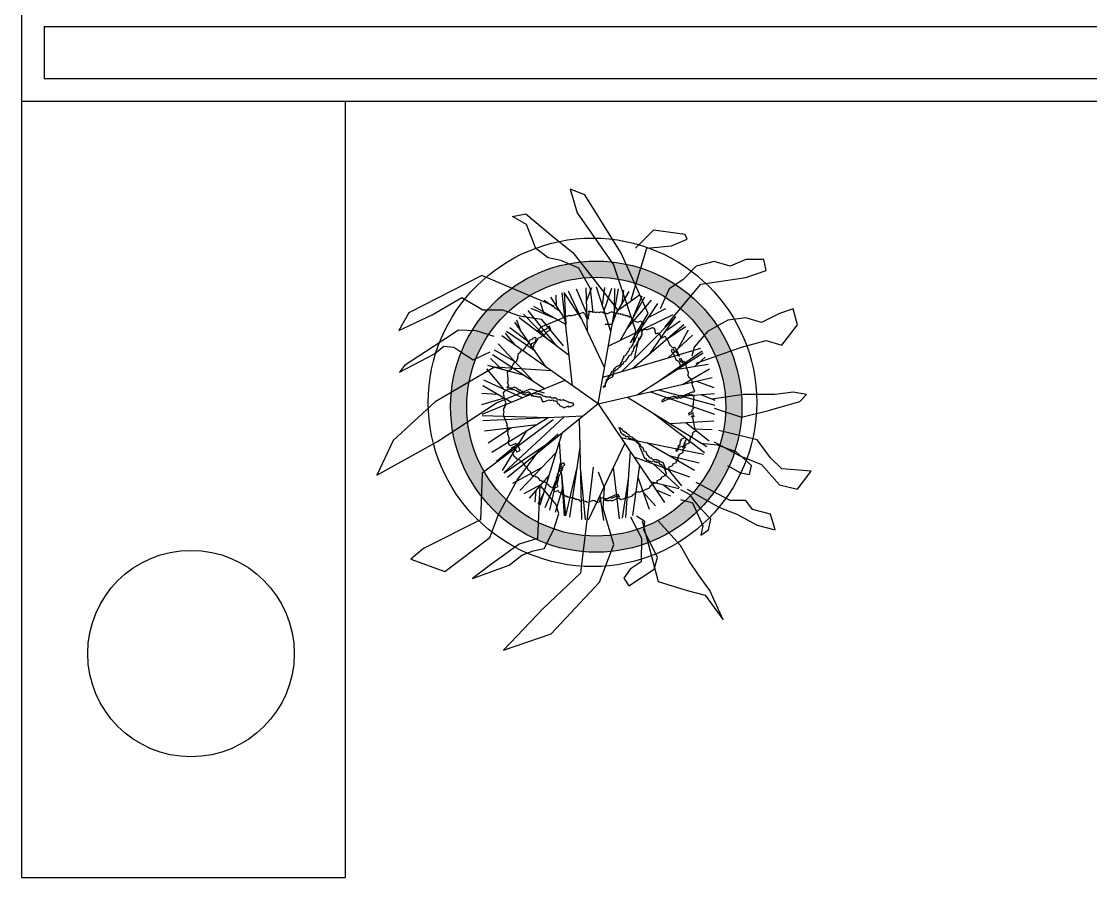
# Model space of a CAD drawing. Extents: x 152 to 700, y -120 to 84.
# Drawn here: x 229.034 to 230.686, y 29.853 to 31.176 of the extents above; entities that cross this region are included whole.
import ezdxf

# ---------------------------------------------------------------- set-up
doc = ezdxf.new("R2010")
doc.units = 0
doc.header["$LTSCALE"] = 0.03
doc.layers.get('0').update_dxf_attribs({"linetype": 'CONTINUOUS'})
doc.layers.add('CALIDAD', color=30, linetype='CONTINUOUS')
doc.layers.add('MUEBLES', color=8, linetype='CONTINUOUS')

msp = doc.modelspace()

# ---------------------------------------------------------------- hatches: boundary and pattern name
at = {"layer": 'MUEBLES'}
h = msp.add_hatch(color=8, dxfattribs=at)
h.paths.add_polyline_path([(229.6973, 30.5805, 1), (230.1473, 30.5805, 1)])
h.paths.add_polyline_path([(230.1223, 30.5805, -1), (229.7223, 30.5805, -1)], flags=16)

# ---------------------------------------------------------------- linework, layer by layer
at = {"ltscale": 0.03}
for p, q in [((229.0342, 31.2028), (229.0342, 31.0528)), ((229.0342, 31.0528), (233.5392, 31.0528))]:
    msp.add_line(p, q, dxfattribs=at)
at = {"color": 86}
for p, q in [((229.9353, 30.6413), (229.8793, 30.7591)), ((229.9081, 30.7237), (229.8917, 30.7619)), ((229.9088, 30.697), (229.9068, 30.7641)), ((229.9075, 30.7437), (229.9155, 30.7648)), ((229.945, 30.6967), (229.9228, 30.7651)), ((229.9254, 30.5847), (229.9565, 30.7627)), ((229.9318, 30.7375), (229.9355, 30.7648)), ((229.9344, 30.7293), (229.9465, 30.7638)), ((229.9484, 30.7163), (229.973, 30.7587)), ((229.9506, 30.7286), (229.9509, 30.7633)), ((229.9626, 30.7409), (229.965, 30.7607)), ((229.8665, 30.7277), (229.842, 30.7447)), ((229.8741, 30.7159), (229.8521, 30.7495)), ((229.861, 30.736), (229.8602, 30.7529)), ((229.8859, 30.6126), (229.8695, 30.7562)), ((229.9, 30.7157), (229.8727, 30.7572)), ((229.8727, 30.7572), (229.8751, 30.7074)), ((229.9566, 30.7304), (229.9892, 30.7534)), ((229.9596, 30.6831), (229.9975, 30.7501)), ((229.97, 30.7014), (230.0076, 30.7453)), ((229.9776, 30.7148), (229.9935, 30.7517)), ((229.8613, 30.6742), (229.8173, 30.7291)), ((229.8565, 30.718), (229.8218, 30.7324)), ((229.8751, 30.7074), (229.826, 30.7353)), ((229.8418, 30.7241), (229.8361, 30.7414)), ((229.9894, 30.6976), (230.0175, 30.7398)), ((230.0034, 30.7187), (230.0296, 30.732)), ((229.8451, 30.6415), (229.7967, 30.7111)), ((229.8053, 30.6987), (229.7996, 30.714)), ((229.8806, 30.6596), (229.8035, 30.7177)), ((229.8486, 30.6837), (229.8101, 30.7234)), ((229.941, 30.6739), (230.0412, 30.723)), ((229.9618, 30.6349), (230.0442, 30.7183)), ((230.0062, 30.6635), (230.0451, 30.7196)), ((230.0298, 30.6975), (230.0521, 30.7131)), ((229.7976, 30.6751), (229.7821, 30.6943)), ((229.8276, 30.6667), (229.7839, 30.6966)), ((229.8182, 30.6802), (229.7887, 30.7025)), ((229.979, 30.64), (230.0574, 30.7077)), ((230.0297, 30.6838), (230.0602, 30.7046)), ((230.0488, 30.6704), (230.0647, 30.6993)), ((229.826, 30.619), (229.7707, 30.6776)), ((229.9254, 30.5847), (229.7767, 30.6899)), ((229.9813, 30.6547), (229.9886, 30.6875)), ((230.0333, 30.6561), (230.0712, 30.6909)), ((229.8426, 30.6082), (229.7618, 30.6607)), ((229.7969, 30.6499), (229.7652, 30.6676)), ((229.9327, 30.6263), (230.0838, 30.6711)), ((229.9854, 30.5986), (230.0875, 30.6639)), ((230.0132, 30.6164), (230.0859, 30.667)), ((229.8114, 30.6285), (229.755, 30.6441)), ((229.777, 30.638), (229.7592, 30.655)), ((230.0481, 30.6387), (230.0951, 30.646)), ((230.0753, 30.6429), (230.0908, 30.6568)), ((229.7799, 30.607), (229.7533, 30.6388)), ((230.0556, 30.6149), (230.0974, 30.6391)), ((229.8739, 30.6211), (229.7457, 30.5682)), ((229.7915, 30.5871), (229.7471, 30.6125)), ((229.8083, 30.594), (229.7487, 30.6213)), ((229.9254, 30.5847), (230.1012, 30.6254)), ((230.0772, 30.6199), (230.1041, 30.6099)), ((229.7803, 30.5936), (229.745, 30.5836)), ((229.7703, 30.5993), (229.7457, 30.6008)), ((229.9706, 30.5951), (230.0934, 30.5189)), ((230.0059, 30.6033), (230.1052, 30.5691)), ((230.0187, 30.6063), (230.1058, 30.5827)), ((230.0529, 30.597), (230.1051, 30.6008)), ((230.084, 30.5993), (230.1057, 30.5907)), ((229.9254, 30.5847), (229.785, 30.4713)), ((229.9254, 30.5847), (230.028, 30.4324)), ((229.8481, 30.5634), (229.7459, 30.5664)), ((229.9023, 30.566), (229.7469, 30.5586)), ((229.8481, 30.5634), (229.7612, 30.5099)), ((229.8727, 30.5646), (229.7795, 30.4785)), ((229.8962, 30.561), (229.8998, 30.406)), ((230.0116, 30.5697), (230.0895, 30.5096)), ((229.8304, 30.5525), (229.7499, 30.5426)), ((229.7913, 30.5477), (229.7554, 30.5241)), ((230.0358, 30.5547), (230.104, 30.5588)), ((230.0608, 30.5562), (230.0966, 30.5278)), ((230.073, 30.5465), (230.1015, 30.5452)), ((229.8141, 30.5425), (229.7772, 30.4818)), ((229.8597, 30.5316), (229.7801, 30.4777)), ((229.8692, 30.5393), (229.8351, 30.4284)), ((229.9601, 30.5331), (230.0883, 30.507)), ((229.8028, 30.5239), (229.7683, 30.4959)), ((229.8653, 30.5265), (229.8728, 30.412)), ((229.8972, 30.5173), (229.8808, 30.4098)), ((229.9663, 30.5239), (229.91, 30.4049)), ((229.9746, 30.5117), (229.9676, 30.4092)), ((230.0006, 30.5249), (230.0741, 30.4825)), ((229.8602, 30.5099), (229.8042, 30.4509)), ((229.8673, 30.4953), (229.85, 30.4207)), ((229.9805, 30.5029), (230.0664, 30.4721)), ((230.0351, 30.505), (230.0813, 30.4939)), ((229.8377, 30.4862), (229.7931, 30.4619)), ((229.8925, 30.4866), (229.875, 30.4118)), ((229.8981, 30.4814), (229.9051, 30.4054)), ((229.9487, 30.4866), (229.9577, 30.4071)), ((229.9891, 30.4902), (229.9781, 30.4121)), ((230.0096, 30.4925), (230.0508, 30.455)), ((230.0327, 30.4842), (230.0539, 30.458)), ((229.8492, 30.4742), (229.8189, 30.439)), ((229.8608, 30.4671), (229.8431, 30.4241)), ((229.8686, 30.4762), (229.875, 30.4118)), ((229.9717, 30.4692), (229.9622, 30.408)), ((229.9865, 30.4718), (230.0042, 30.4223)), ((230.0062, 30.4648), (230.0498, 30.454)), ((229.8372, 30.4602), (229.8102, 30.4458)), ((229.8291, 30.4509), (229.8272, 30.4332)), ((229.8403, 30.4451), (229.832, 30.4303)), ((229.87, 30.4546), (229.8588, 30.4169)), ((229.9949, 30.4482), (230.0139, 30.4274)), ((230.015, 30.4518), (230.0369, 30.4428)), ((230.0261, 30.4599), (230.0424, 30.4473)), ((229.9279, 30.4427), (229.9335, 30.4044))]:
    msp.add_line(p, q, dxfattribs=at)
for points in [[(229.9844, 30.5276), (229.9827, 30.5291), (229.9819, 30.531), (229.9801, 30.5302), (229.9789, 30.533), (229.9766, 30.5332), (229.9749, 30.5346), (229.974, 30.5342), (229.9724, 30.538), (229.9715, 30.5376), (229.9711, 30.5385), (229.9697, 30.5391), (229.969, 30.541), (229.9671, 30.5402), (229.9663, 30.542), (229.9654, 30.5417), (229.9636, 30.5431), (229.9625, 30.5459), (229.9611, 30.5465), (229.9602, 30.5461), (229.9594, 30.548), (229.9576, 30.5472), (229.9572, 30.5481), (229.9611, 30.5388), (229.962, 30.5392), (229.9624, 30.5382), (229.9633, 30.5386), (229.9641, 30.5367), (229.966, 30.5375), (229.9676, 30.5338), (229.9704, 30.5349), (229.9721, 30.5335), (229.9729, 30.5316), (229.9738, 30.532), (229.9751, 30.5314), (229.9755, 30.5305), (229.9765, 30.5309), (229.9778, 30.5303), (229.9782, 30.5294), (229.9801, 30.5302), (229.9808, 30.5283), (229.9822, 30.5278), (229.9831, 30.5282), (229.9843, 30.5253), (229.9852, 30.5257), (229.9856, 30.5248), (229.9869, 30.5243), (229.9967, 30.5008), (229.9977, 30.5012), (229.998, 30.5003), (229.999, 30.5007), (230.0002, 30.4979), (230.0024, 30.4977), (230.0028, 30.4968), (230.0037, 30.4972), (230.0041, 30.4962), (230.0051, 30.4966), (230.0055, 30.4957), (230.0073, 30.4965), (230.0077, 30.4955), (230.0115, 30.4971), (230.0123, 30.4952), (230.0141, 30.496), (230.0149, 30.4941), (230.0177, 30.4953), (230.0194, 30.4938), (230.0206, 30.491), (230.0229, 30.4909), (230.0237, 30.489), (230.0246, 30.4894), (230.0254, 30.4875), (230.0263, 30.4879), (230.0306, 30.4776), (230.0301, 30.4763), (230.0291, 30.4759), (230.0299, 30.474), (230.0224, 30.4709), (230.0228, 30.4699), (230.0219, 30.4695), (230.0213, 30.4682), (230.0157, 30.4659), (230.0165, 30.464), (230.0081, 30.4605), (230.0075, 30.4591), (230.0057, 30.4584), (230.0061, 30.4574), (230.0051, 30.457), (230.0046, 30.4557), (230.004, 30.4544), (229.9881, 30.4477), (229.9877, 30.4487), (229.9859, 30.4479), (229.9855, 30.4488), (229.9817, 30.4473), (229.9821, 30.4463), (229.9812, 30.4459), (229.9806, 30.4446), (229.9778, 30.4434), (229.9782, 30.4425), (229.9717, 30.4398), (229.9713, 30.4407), (229.961, 30.4364), (229.9597, 30.4369), (229.9593, 30.4379), (229.957, 30.438), (229.9566, 30.439), (229.9473, 30.4351), (229.945, 30.4352), (229.9446, 30.4361), (229.9409, 30.4346), (229.9405, 30.4355), (229.9395, 30.4351), (229.9382, 30.4357), (229.9363, 30.4349), (229.9356, 30.4368), (229.9449, 30.4407), (229.9453, 30.4397), (229.9476, 30.4396), (229.955, 30.4427), (229.9554, 30.4418), (229.9564, 30.4422), (229.9577, 30.4416), (229.9581, 30.4407), (229.9565, 30.4444), (229.9543, 30.4446), (229.9374, 30.4375), (229.937, 30.4385), (229.9352, 30.4377), (229.9344, 30.4396), (229.9321, 30.4397), (229.9274, 30.4378), (229.9282, 30.4359), (229.9273, 30.4355), (229.9281, 30.4336), (229.9253, 30.4325), (229.9235, 30.4339), (229.9217, 30.4332), (229.9209, 30.435), (229.9186, 30.4352), (229.9173, 30.4357), (229.9098, 30.4326), (229.9085, 30.4332), (229.9072, 30.4337), (229.9062, 30.4333), (229.9058, 30.4342), (229.9036, 30.4344), (229.9022, 30.4349), (229.9009, 30.4355), (229.8972, 30.4339), (229.896, 30.4367), (229.8937, 30.4369), (229.8928, 30.4365), (229.8915, 30.437), (229.8911, 30.438), (229.8892, 30.4372), (229.8884, 30.4391), (229.8865, 30.4383), (229.8858, 30.4402), (229.8839, 30.4394), (229.8826, 30.4399), (229.8812, 30.4405), (229.8803, 30.4401), (229.879, 30.4406), (229.8786, 30.4416), (229.8767, 30.4408), (229.8759, 30.4427), (229.8741, 30.4419), (229.8733, 30.4438), (229.8714, 30.443), (229.8706, 30.4448), (229.8697, 30.4445), (229.8693, 30.4454), (229.868, 30.4459), (229.8672, 30.4478), (229.8662, 30.4474), (229.8645, 30.4489), (229.8637, 30.4508), (229.8591, 30.4488), (229.8577, 30.4494), (229.8558, 30.454), (229.8633, 30.4572), (229.8621, 30.46), (229.8622, 30.4623), (229.8628, 30.4636), (229.8624, 30.4645), (229.8629, 30.4658), (229.8639, 30.4662), (229.8635, 30.4672), (229.864, 30.4685), (229.8642, 30.4708), (229.8653, 30.4734), (229.8649, 30.4744), (229.8658, 30.4747), (229.8654, 30.4757), (229.8682, 30.4769), (229.8674, 30.4787), (229.8685, 30.4814), (229.87, 30.4831), (229.8696, 30.484), (229.8707, 30.4867), (229.8713, 30.488), (229.8718, 30.4894), (229.8737, 30.4901), (229.8721, 30.4939), (229.8684, 30.4923), (229.8688, 30.4914), (229.8673, 30.4897), (229.8681, 30.4878), (229.8653, 30.4866), (229.866, 30.4847), (229.8651, 30.4844), (229.8663, 30.4815), (229.8657, 30.4802), (229.8639, 30.4794), (229.8637, 30.4772), (229.8618, 30.4764), (229.8626, 30.4745), (229.8617, 30.4741), (229.8615, 30.4719), (229.8606, 30.4715), (229.8604, 30.4692), (229.8612, 30.4673), (229.8594, 30.4665), (229.8597, 30.4656), (229.8583, 30.4639), (229.8587, 30.463), (229.8572, 30.4612), (229.858, 30.4594), (229.8561, 30.4586), (229.8565, 30.4576), (229.8559, 30.4563), (229.8531, 30.4551), (229.8527, 30.4561), (229.8514, 30.4566), (229.8501, 30.4572), (229.8493, 30.459), (229.8476, 30.4605), (229.8462, 30.4611), (229.8455, 30.4629), (229.8445, 30.4626), (229.8428, 30.464), (229.8409, 30.4633), (229.8402, 30.4651), (229.8392, 30.4647), (229.8379, 30.4653), (229.8375, 30.4662), (229.8366, 30.4658), (229.8352, 30.4664), (229.8337, 30.4701), (229.8323, 30.4707), (229.8306, 30.4721), (229.8297, 30.4718), (229.828, 30.4732), (229.8257, 30.4734), (229.8244, 30.4739), (229.8234, 30.4735), (229.8203, 30.481), (229.8177, 30.4821), (229.8161, 30.4859), (229.8152, 30.4855), (229.8144, 30.4874), (229.8127, 30.4888), (229.8111, 30.4926), (229.8084, 30.4937), (229.8077, 30.4956), (229.8067, 30.4952), (229.8054, 30.4957), (229.8046, 30.4976), (229.8006, 30.4992), (229.7997, 30.4988), (229.7981, 30.5026), (229.7972, 30.5022), (229.7968, 30.5031), (229.7955, 30.5037), (229.7916, 30.513), (229.7921, 30.5144), (229.7923, 30.5166), (229.7919, 30.5176), (229.7956, 30.5191), (229.7991, 30.5107), (229.8047, 30.513), (229.8016, 30.5205), (229.8003, 30.5211), (229.7986, 30.5226), (229.7982, 30.5235), (229.7898, 30.52), (229.7884, 30.5205), (229.7861, 30.5262), (229.787, 30.5265), (229.7872, 30.5288), (229.7881, 30.5292), (229.7873, 30.5311), (229.7883, 30.5315), (229.7855, 30.538), (229.7862, 30.5416), (229.7846, 30.5454), (229.7856, 30.5458), (229.7857, 30.548), (229.7842, 30.5518), (229.7851, 30.5522), (229.78, 30.5643), (229.7798, 30.5675), (229.779, 30.5694), (229.7801, 30.5721), (229.7789, 30.5749), (229.7795, 30.5762), (229.7796, 30.5785), (229.7805, 30.5789), (229.7811, 30.5802), (229.7807, 30.5811), (229.7826, 30.5819), (229.7818, 30.5838), (229.7823, 30.5851), (229.7829, 30.5864), (229.7809, 30.5911), (229.7789, 30.6013), (229.7785, 30.6022), (229.7794, 30.6026), (229.78, 30.6039), (229.7818, 30.6047), (229.7814, 30.6056), (229.7889, 30.6088), (229.7893, 30.6078), (229.7912, 30.6086), (229.792, 30.6067), (229.7938, 30.6075), (229.7952, 30.607), (229.7978, 30.6059), (229.7992, 30.6053), (229.7995, 30.6044), (229.8009, 30.6039), (229.8018, 30.6042), (229.8026, 30.6024), (229.8035, 30.6028), (229.8049, 30.6022), (229.8052, 30.6013), (229.8071, 30.6021), (229.8079, 30.6002), (229.8092, 30.5996), (229.8106, 30.5991), (229.8115, 30.5995), (229.8128, 30.5989), (229.8151, 30.5988), (229.8188, 30.6004), (229.8205, 30.5989), (229.8215, 30.5993), (229.8223, 30.5974), (229.8241, 30.5982), (229.8258, 30.5967), (229.8268, 30.5971), (229.8272, 30.5961), (229.8281, 30.5965), (229.8294, 30.596), (229.8313, 30.5968), (229.8317, 30.5958), (229.834, 30.5957), (229.8349, 30.5961), (229.8362, 30.5955), (229.8394, 30.588), (229.8412, 30.5888), (229.8416, 30.5879), (229.8491, 30.591), (229.8504, 30.5905), (229.8518, 30.5899), (229.8546, 30.5911), (229.8559, 30.5905), (229.8563, 30.5896), (229.8572, 30.59), (229.8586, 30.5895), (229.8608, 30.5893), (229.8624, 30.5855), (229.865, 30.5845), (229.8662, 30.5816), (229.8685, 30.5815), (229.8689, 30.5806), (229.8715, 30.5795), (229.8728, 30.5789), (229.8794, 30.5817), (229.8802, 30.5798), (229.8877, 30.5829), (229.8865, 30.5857), (229.8842, 30.5859), (229.8838, 30.5868), (229.882, 30.586), (229.8816, 30.587), (229.8806, 30.5866), (229.8789, 30.5881), (229.878, 30.5877), (229.8776, 30.5886), (229.8763, 30.5892), (229.8736, 30.5902), (229.8727, 30.5899), (229.871, 30.5913), (229.8682, 30.5902), (229.8668, 30.5907), (229.8664, 30.5916), (229.8636, 30.5905), (229.8623, 30.591), (229.8615, 30.5929), (229.8593, 30.593), (229.8589, 30.594), (229.8566, 30.5941), (229.8547, 30.5934), (229.8543, 30.5943), (229.8521, 30.5944), (229.8517, 30.5954), (229.8507, 30.595), (229.8504, 30.5959), (229.8475, 30.5948), (229.8472, 30.5957), (229.8453, 30.5949), (229.8449, 30.5958), (229.844, 30.5955), (229.8426, 30.596), (229.8422, 30.5969), (229.8404, 30.5962), (229.8396, 30.598), (229.8386, 30.5976), (229.8369, 30.5991), (229.836, 30.5987), (229.8343, 30.6002), (229.8324, 30.5994), (229.832, 30.6004), (229.8301, 30.5996), (229.8297, 30.6005), (229.8279, 30.5997), (229.8275, 30.6007), (229.8252, 30.6008), (229.8233, 30.6), (229.8207, 30.6011), (229.818, 30.6022), (229.8176, 30.6032), (229.812, 30.6008), (229.8116, 30.6018), (229.8107, 30.6014), (229.809, 30.6028), (229.8082, 30.6047), (229.8063, 30.6039), (229.8055, 30.6058), (229.8037, 30.605), (229.8029, 30.6069), (229.802, 30.6065), (229.8002, 30.608), (229.7998, 30.6089), (229.7985, 30.6095), (229.7976, 30.6091), (229.7972, 30.61), (229.7959, 30.6106), (229.7912, 30.6086), (229.7908, 30.6096), (229.7889, 30.6088), (229.7885, 30.6097), (229.7867, 30.6089), (229.7859, 30.6108), (229.7849, 30.6104), (229.7846, 30.6113), (229.7874, 30.6125), (229.785, 30.6181), (229.7859, 30.6185), (229.7856, 30.6195), (229.7865, 30.6199), (229.7863, 30.6231), (229.7851, 30.6336), (229.7848, 30.6345), (229.7885, 30.6361), (229.789, 30.6374), (229.7918, 30.6386), (229.7911, 30.6405), (229.7925, 30.6422), (229.7922, 30.6431), (229.7931, 30.6435), (229.7936, 30.6448), (229.7957, 30.6479), (229.7962, 30.6492), (229.799, 30.6504), (229.8001, 30.6531), (229.8006, 30.6544), (229.8016, 30.6548), (229.8012, 30.6557), (229.8013, 30.658), (229.802, 30.6616), (229.8016, 30.6625), (229.8045, 30.6637), (229.8065, 30.6667), (229.8102, 30.6683), (229.8113, 30.6709), (229.8132, 30.6717), (229.8143, 30.6744), (229.8172, 30.6778), (229.8182, 30.6782), (229.8178, 30.6791), (229.8183, 30.6805), (229.8198, 30.6822), (229.8194, 30.6831), (229.825, 30.6855), (229.8246, 30.6864), (229.8284, 30.688), (229.8292, 30.6861), (229.8285, 30.6825), (229.8289, 30.6816), (229.8279, 30.6812), (229.8274, 30.6799), (229.8218, 30.6775), (229.8225, 30.6756), (229.8216, 30.6752), (229.8211, 30.6739), (229.8222, 30.6711), (229.826, 30.6727), (229.8256, 30.6736), (229.8261, 30.6749), (229.8263, 30.6772), (229.8282, 30.678), (229.8287, 30.6793), (229.8302, 30.681), (229.8303, 30.6833), (229.8322, 30.6841), (229.8324, 30.6863), (229.837, 30.6883), (229.8376, 30.6896), (229.8404, 30.6908), (229.8419, 30.6925), (229.8437, 30.6933), (229.8452, 30.695), (229.8462, 30.6954), (229.8467, 30.6967), (229.8523, 30.6991), (229.85, 30.7047), (229.8472, 30.7035), (229.8466, 30.7022), (229.8451, 30.7005), (229.8386, 30.6977), (229.838, 30.6964), (229.8343, 30.6949), (229.8327, 30.6986), (229.8337, 30.699), (229.8342, 30.7003), (229.8351, 30.7007), (229.8357, 30.702), (229.8372, 30.7038), (229.8812, 30.7221), (229.8815, 30.7212), (229.8825, 30.7216), (229.8829, 30.7207), (229.8876, 30.7226), (229.8889, 30.7221), (229.8954, 30.7248), (229.8968, 30.7243), (229.9024, 30.7266), (229.9032, 30.7247), (229.9041, 30.7251), (229.9068, 30.7186), (229.9085, 30.7171), (229.9089, 30.7161), (229.9108, 30.7169), (229.91, 30.7188), (229.911, 30.7192), (229.9102, 30.7211), (229.9111, 30.7215), (229.9103, 30.7233), (229.9113, 30.7237), (229.9114, 30.726), (229.9106, 30.7279), (229.9125, 30.7286), (229.9129, 30.7277), (229.9152, 30.7275), (229.917, 30.7283), (229.9178, 30.7265), (229.9197, 30.7272), (229.9223, 30.7261), (229.9242, 30.7269), (229.9269, 30.7258), (229.9306, 30.7274), (229.931, 30.7265), (229.9333, 30.7263), (229.9341, 30.7244), (229.9359, 30.7252), (229.9382, 30.7251), (229.9386, 30.7241), (229.947, 30.7276), (229.9474, 30.7267), (229.9483, 30.7271), (229.9487, 30.7262), (229.9497, 30.7266), (229.951, 30.726), (229.9518, 30.7241), (229.9546, 30.7253), (229.9559, 30.7248), (229.9563, 30.7238), (229.9582, 30.7246), (229.9586, 30.7237), (229.9604, 30.7245), (229.9608, 30.7235), (229.9618, 30.7239), (229.9631, 30.7234), (229.9635, 30.7224), (229.9657, 30.7223), (229.9671, 30.7217), (229.9675, 30.7208), (229.9703, 30.722), (229.971, 30.7201), (229.9729, 30.7209), (229.9737, 30.719), (229.9756, 30.7198), (229.9764, 30.7179), (229.9777, 30.7174), (229.9785, 30.7155), (229.9798, 30.7149), (229.9806, 30.7131), (229.9828, 30.7129), (229.9832, 30.712), (229.9859, 30.7109), (229.9915, 30.7132), (229.9923, 30.7114), (229.9932, 30.7117), (229.994, 30.7099), (229.9949, 30.7103), (229.9957, 30.7084), (229.991, 30.7064), (229.9905, 30.7051), (229.9917, 30.7023), (229.9914, 30.6978), (229.9886, 30.6966), (229.9865, 30.6935), (229.9844, 30.6882), (229.9838, 30.6869), (229.9829, 30.6865), (229.9822, 30.6829), (229.9811, 30.6803), (229.9796, 30.6786), (229.9781, 30.6768), (229.9785, 30.6759), (229.977, 30.6742), (229.9761, 30.6738), (229.976, 30.6715), (229.9731, 30.6703), (229.973, 30.6681), (229.9719, 30.6654), (229.97, 30.6646), (229.9704, 30.6637), (229.9695, 30.6633), (229.9689, 30.662), (229.9675, 30.6603), (229.966, 30.6586), (229.9641, 30.6578), (229.9649, 30.6559), (229.963, 30.6551), (229.9634, 30.6542), (229.9629, 30.6528), (229.9619, 30.6525), (229.9623, 30.6515), (229.9598, 30.6471), (229.9587, 30.6445), (229.9531, 30.6421), (229.9516, 30.6404), (229.9501, 30.6387), (229.9492, 30.6383), (229.949, 30.6361), (229.9453, 30.6345), (229.9457, 30.6336), (229.9446, 30.6309), (229.945, 30.63), (229.944, 30.6296), (229.9429, 30.6269), (229.9401, 30.6257), (229.94, 30.6235), (229.9381, 30.6227), (229.9376, 30.6214), (229.9369, 30.6178), (229.9358, 30.6151), (229.9362, 30.6142), (229.9356, 30.6129), (229.9328, 30.6117), (229.9332, 30.6107), (229.936, 30.6119), (229.9366, 30.6132), (229.9369, 30.6178), (229.9398, 30.6212), (229.9394, 30.6221), (229.9413, 30.6229), (229.9418, 30.6243), (229.9484, 30.627), (229.9476, 30.6289), (229.9495, 30.6296), (229.9487, 30.6315), (229.9489, 30.6338), (229.9517, 30.635), (229.9513, 30.6359), (229.9531, 30.6367), (229.9527, 30.6376), (229.9556, 30.6388), (229.9561, 30.6401), (229.957, 30.6405), (229.9576, 30.6418), (229.9604, 30.643), (229.9609, 30.6443), (229.9624, 30.6461), (229.9643, 30.6468), (229.9639, 30.6478), (229.9648, 30.6482), (229.9644, 30.6491), (229.9682, 30.6507), (229.9693, 30.6533), (229.9702, 30.6537), (229.9707, 30.655), (229.9713, 30.6564), (229.9722, 30.6568), (229.9728, 30.6581), (229.9733, 30.6594), (229.9761, 30.6606), (229.9772, 30.6632), (229.9781, 30.6636), (229.9778, 30.6646), (229.9783, 30.6659), (229.9792, 30.6663), (229.9798, 30.6676), (229.9794, 30.6686), (229.9803, 30.6689), (229.9805, 30.6712), (229.9814, 30.6716), (229.9816, 30.6739), (229.9834, 30.6746), (229.984, 30.676), (229.9849, 30.6764), (229.9845, 30.6773), (229.9855, 30.6777), (229.986, 30.679), (229.9856, 30.68), (229.9875, 30.6807), (229.9871, 30.6817), (229.9886, 30.6834), (229.9897, 30.6861), (229.9915, 30.6868), (229.9908, 30.6887), (229.9926, 30.6895), (229.9918, 30.6914), (229.9937, 30.6921), (229.9925, 30.695), (229.9931, 30.6963), (229.9936, 30.6976), (229.9942, 30.6989), (229.9989, 30.7009), (229.9992, 30.7), (230.0015, 30.6998), (230.0081, 30.7025), (230.0099, 30.7033), (230.0103, 30.7024), (230.0116, 30.7018), (230.0136, 30.6972), (230.0127, 30.6968), (230.0142, 30.693), (230.018, 30.6946), (230.0193, 30.694), (230.0224, 30.6865), (230.029, 30.6893), (230.0306, 30.6855), (230.0315, 30.6859), (230.0358, 30.6756), (230.0371, 30.6751), (230.0388, 30.6736), (230.0392, 30.6727), (230.0402, 30.673), (230.0406, 30.6721), (230.0415, 30.6725), (230.0419, 30.6716), (230.0438, 30.6723), (230.0461, 30.6667), (230.0474, 30.6662), (230.0506, 30.6587), (230.0496, 30.6583), (230.0469, 30.6649), (230.045, 30.6641), (230.0442, 30.6659), (230.0433, 30.6656), (230.0417, 30.6693), (230.038, 30.6677), (230.0392, 30.6649), (230.0401, 30.6653), (230.0456, 30.6522), (230.0465, 30.6526), (230.0469, 30.6517), (230.0478, 30.652), (230.0482, 30.6511), (230.0492, 30.6515), (230.0519, 30.6449), (230.0532, 30.6444), (230.0536, 30.6435), (230.0574, 30.645), (230.0554, 30.6497), (230.0535, 30.6489), (230.0512, 30.6545), (230.0531, 30.6553), (230.055, 30.6506), (230.056, 30.651), (230.0573, 30.6505), (230.0582, 30.6509), (230.0606, 30.6453), (230.0612, 30.6411), (230.0643, 30.6336), (230.064, 30.6291), (230.0656, 30.6254), (230.0665, 30.6257), (230.0683, 30.6243), (230.071, 30.6177), (230.0699, 30.6151), (230.0742, 30.6047), (230.0733, 30.6044), (230.0737, 30.6034), (230.0718, 30.6026), (230.0714, 30.6036), (230.0555, 30.5969), (230.0551, 30.5979), (230.0532, 30.5971), (230.0528, 30.598), (230.0454, 30.5949), (230.045, 30.5958), (230.0427, 30.596), (230.0423, 30.5969), (230.0358, 30.5942), (230.0344, 30.5947), (230.0316, 30.5936), (230.0303, 30.5941), (230.0265, 30.5925), (230.0269, 30.5916), (230.0232, 30.59), (230.024, 30.5882), (230.0352, 30.5929), (230.0356, 30.5919), (230.0384, 30.5931), (230.0397, 30.5925), (230.0444, 30.5945), (230.0457, 30.594), (230.0467, 30.5943), (230.0471, 30.5934), (230.0508, 30.595), (230.0512, 30.594), (230.0521, 30.5944), (230.0525, 30.5935), (230.0675, 30.5997), (230.0679, 30.5988), (230.0698, 30.5996), (230.0706, 30.5977), (230.0728, 30.5976), (230.0732, 30.5966), (230.0725, 30.593), (230.0733, 30.5912), (230.0724, 30.5908), (230.0721, 30.5862), (230.0719, 30.584), (230.0708, 30.5813), (230.0724, 30.5776), (230.0714, 30.5772), (230.0709, 30.5759), (230.0694, 30.5741), (230.0702, 30.5723), (230.0655, 30.5703), (230.065, 30.569), (230.0654, 30.568), (230.0719, 30.5708), (230.071, 30.5704), (230.0725, 30.5666), (230.0688, 30.5651), (230.0725, 30.5666), (230.0733, 30.5648), (230.0705, 30.5636), (230.0721, 30.5598), (230.0719, 30.5576), (230.0748, 30.5456), (230.0759, 30.5427), (230.0722, 30.5412), (230.0726, 30.5402), (230.0707, 30.5395), (230.0715, 30.5376), (230.07, 30.5359), (230.0704, 30.5349), (230.0676, 30.5338), (230.0674, 30.5315), (230.0678, 30.5306), (230.0664, 30.5288), (230.0671, 30.527), (230.0653, 30.5262), (230.0661, 30.5243), (230.0604, 30.522), (230.0608, 30.521), (230.0599, 30.5206), (230.0593, 30.5193), (230.0575, 30.5185), (230.0571, 30.5195), (230.0576, 30.5208), (230.0586, 30.5212), (230.0578, 30.5231), (230.0597, 30.5238), (230.0589, 30.5257), (230.0607, 30.5265), (230.06, 30.5284), (230.0618, 30.5292), (230.0603, 30.5329), (230.0528, 30.5298), (230.0536, 30.5279), (230.0517, 30.5271), (230.0525, 30.5252), (230.0515, 30.5248), (230.0514, 30.5226), (230.0512, 30.5203), (230.0484, 30.5191), (230.0492, 30.5173), (230.0483, 30.5169), (230.0477, 30.5156), (230.0481, 30.5146), (230.0453, 30.5134), (230.0461, 30.5116), (230.0489, 30.5127), (230.0485, 30.5137), (230.0491, 30.515), (230.05, 30.5154), (230.0492, 30.5173), (230.0548, 30.5196), (230.0556, 30.5177), (230.0584, 30.5189), (230.0601, 30.5174), (230.0583, 30.5167), (230.0568, 30.5149), (230.0562, 30.5136), (230.0553, 30.5132), (230.0565, 30.5104), (230.055, 30.5087), (230.0494, 30.5063), (230.0502, 30.5045), (230.0483, 30.5037), (230.0491, 30.5018), (230.0472, 30.501), (230.0488, 30.4973), (230.046, 30.4961), (230.0454, 30.4948), (230.0458, 30.4938), (230.0402, 30.4915), (230.0406, 30.4906), (230.0396, 30.4902), (230.04, 30.4892), (230.0344, 30.4869), (230.0339, 30.4856), (230.0343, 30.4846), (230.0305, 30.4831), (230.0258, 30.4943), (230.0249, 30.4939), (230.0232, 30.4954), (230.0213, 30.4946), (230.0205, 30.4965), (230.0196, 30.4961), (230.0192, 30.497), (230.0179, 30.4976), (230.0156, 30.4977), (230.0152, 30.4987), (230.0133, 30.4979), (230.0129, 30.4988), (230.012, 30.4984), (230.0094, 30.4995), (230.008, 30.5001), (230.0076, 30.501), (230.0054, 30.5012), (230.0046, 30.503), (230.0037, 30.5026), (230.0029, 30.5045), (230.0015, 30.5051), (229.9992, 30.5107), (229.9979, 30.5112), (229.9969, 30.5108), (229.9942, 30.5174), (229.9929, 30.5179), (229.9911, 30.5194), (229.9896, 30.5232), (229.9883, 30.5237), (229.9879, 30.5246), (229.9869, 30.5243), (229.9854, 30.528)], [(229.8354, 30.4598), (229.8316, 30.3767), (229.8034, 30.3678), (229.7569, 30.3348), (229.7309, 30.3151), (229.788, 30.3357), (229.8072, 30.3509), (229.8248, 30.3576), (229.8417, 30.3614), (229.8566, 30.3907), (229.8646, 30.4155), (229.8601, 30.4297)]]:
    msp.add_lwpolyline(points, close=True, dxfattribs=at)
msp.add_lwpolyline([(230.0527, 30.4371), (230.0708, 30.4319), (230.087, 30.3962), (230.0841, 30.3821), (230.096, 30.39), (230.0995, 30.4069), (230.0848, 30.4217), (230.0719, 30.4376), (230.0674, 30.4444), (230.0528, 30.4518)], dxfattribs=at)
at = {"ltscale": 0.03}
msp.add_circle((229.2962, 30.199), 0.1595, dxfattribs=at)
at = {"layer": 'CALIDAD', "ltscale": 0.03}
for p, q in [((229.0692, 31.1678), (229.0692, 31.0878)), ((229.0692, 31.1678), (233.5746, 31.1678)), ((229.0692, 31.0878), (233.5746, 31.0878))]:
    msp.add_line(p, q, dxfattribs=at)
at = {"layer": 'MUEBLES'}
for p, q in [((229.0342, 31.0528), (229.0342, 29.8528)), ((229.5342, 31.0528), (229.5342, 29.8528)), ((229.0342, 29.8528), (229.5342, 29.8528))]:
    msp.add_line(p, q, dxfattribs=at)
at = {"layer": 'MUEBLES', "color": 102}
for points in [[(229.975, 30.6794), (230.0024, 30.7243), (229.9609, 30.8177), (229.9046, 30.9081), (229.8821, 30.9168), (229.8928, 30.8802), (229.9492, 30.7999), (229.9829, 30.698), (229.9781, 30.6747)], [(229.9178, 30.7255), (229.9133, 30.7628), (229.8956, 30.7948), (229.8677, 30.8066), (229.8483, 30.8106), (229.8289, 30.8247), (229.8144, 30.862), (229.7927, 30.8746), (229.8137, 30.8783), (229.8585, 30.8408), (229.8864, 30.8189), (229.9551, 30.73), (229.9464, 30.7075), (229.9363, 30.7076)], [(229.9761, 30.7454), (230.0004, 30.8255), (230.0387, 30.829), (230.063, 30.8394), (230.0595, 30.8464), (230.0108, 30.8533), (229.983, 30.8255)], [(230.0282, 30.7036), (230.0839, 30.7698), (230.1534, 30.7802), (230.1847, 30.7907), (230.1812, 30.8081), (230.1534, 30.8081), (230.1291, 30.7976), (230.1047, 30.8046), (230.0769, 30.7976), (230.056, 30.7767), (230.0352, 30.7628), (230.0213, 30.7315)], [(229.8573, 30.736), (229.7457, 30.7832), (229.6329, 30.7255), (229.6172, 30.6984), (229.6686, 30.7222), (229.7145, 30.7492), (229.747, 30.7303), (229.7773, 30.7302), (229.8036, 30.7207), (229.837, 30.7159), (229.871, 30.6745)], [(230.0769, 30.6479), (230.1465, 30.6723), (230.1847, 30.6827), (230.2091, 30.6758), (230.2334, 30.7071), (230.2264, 30.7315), (230.2056, 30.7245), (230.1778, 30.7106), (230.1534, 30.7176), (230.1256, 30.7141), (230.0943, 30.6967), (230.0734, 30.6723), (230.0699, 30.6584)], [(229.7647, 30.689), (229.737, 30.6976), (229.7094, 30.6989), (229.6703, 30.6731), (229.6261, 30.644), (229.6182, 30.6338), (229.6725, 30.6624), (229.6867, 30.6742), (229.7025, 30.6724), (229.7115, 30.6661), (229.7323, 30.653), (229.7584, 30.6653)], [(229.853, 30.6358), (229.7653, 30.6417), (229.6734, 30.5878), (229.6087, 30.5284), (229.5836, 30.4749), (229.677, 30.5265), (229.7681, 30.5865), (229.821, 30.608), (229.8419, 30.6017)], [(230.1047, 30.5783), (230.1465, 30.5644), (230.1882, 30.5748), (230.2369, 30.5887), (230.2473, 30.5992), (230.2264, 30.6027), (230.1986, 30.5992), (230.1499, 30.5992), (230.1012, 30.5922)], [(229.8557, 30.5604), (229.7459, 30.4779), (229.7433, 30.4057), (229.6553, 30.3611), (229.6359, 30.3449), (229.6886, 30.326), (229.7579, 30.3784), (229.7713, 30.4141), (229.8002, 30.4667), (229.8338, 30.5124), (229.8634, 30.5386)], [(230.1047, 30.5261), (230.143, 30.5052), (230.1778, 30.4912), (230.2056, 30.4599), (230.2334, 30.4529), (230.2543, 30.4808), (230.2091, 30.4843), (230.1917, 30.5017), (230.1708, 30.5295), (230.1117, 30.5435)], [(229.9175, 30.4871), (229.8982, 30.3233), (229.8405, 30.2685), (229.7789, 30.2043), (229.8527, 30.2296), (229.9276, 30.3092), (229.9496, 30.3673), (229.9328, 30.4233), (229.9352, 30.4551), (229.926, 30.4793)], [(230.063, 30.4529), (230.1117, 30.4251), (230.1395, 30.4146), (230.1708, 30.3972), (230.1986, 30.3903), (230.1917, 30.4146), (230.1638, 30.4216), (230.1534, 30.4355), (230.1291, 30.4355), (230.0769, 30.4634)], [(229.9752, 30.4104), (229.992, 30.3775), (229.9919, 30.3408), (229.9749, 30.3296), (229.9647, 30.3155), (229.9725, 30.3036), (230.0116, 30.3294), (230.0168, 30.3475), (230.0095, 30.3622), (229.996, 30.3899), (229.9972, 30.4029), (229.9843, 30.4115)], [(229.9934, 30.4042), (230.0178, 30.3102), (230.063, 30.2963), (230.0908, 30.2893), (230.1186, 30.251), (230.0978, 30.2963), (230.0804, 30.3206), (230.0665, 30.3415), (230.0526, 30.3659), (230.0178, 30.4042)]]:
    msp.add_lwpolyline(points, dxfattribs=at)
at = {"layer": 'MUEBLES'}
msp.add_lwpolyline([(230.1252, 30.4898), (230.145, 30.4784), (230.1591, 30.4755), (230.162, 30.4896), (230.1383, 30.5106), (230.1096, 30.521), (230.0836, 30.5234)], dxfattribs=at)
at = {"layer": 'MUEBLES', "color": 8}
for centre, radius in [((229.9166, 30.5872), 0.2538), ((229.9223, 30.5805), 0.225), ((229.9223, 30.5805), 0.2)]:
    msp.add_circle(centre, radius, dxfattribs=at)

doc.saveas('drawing.dxf')
